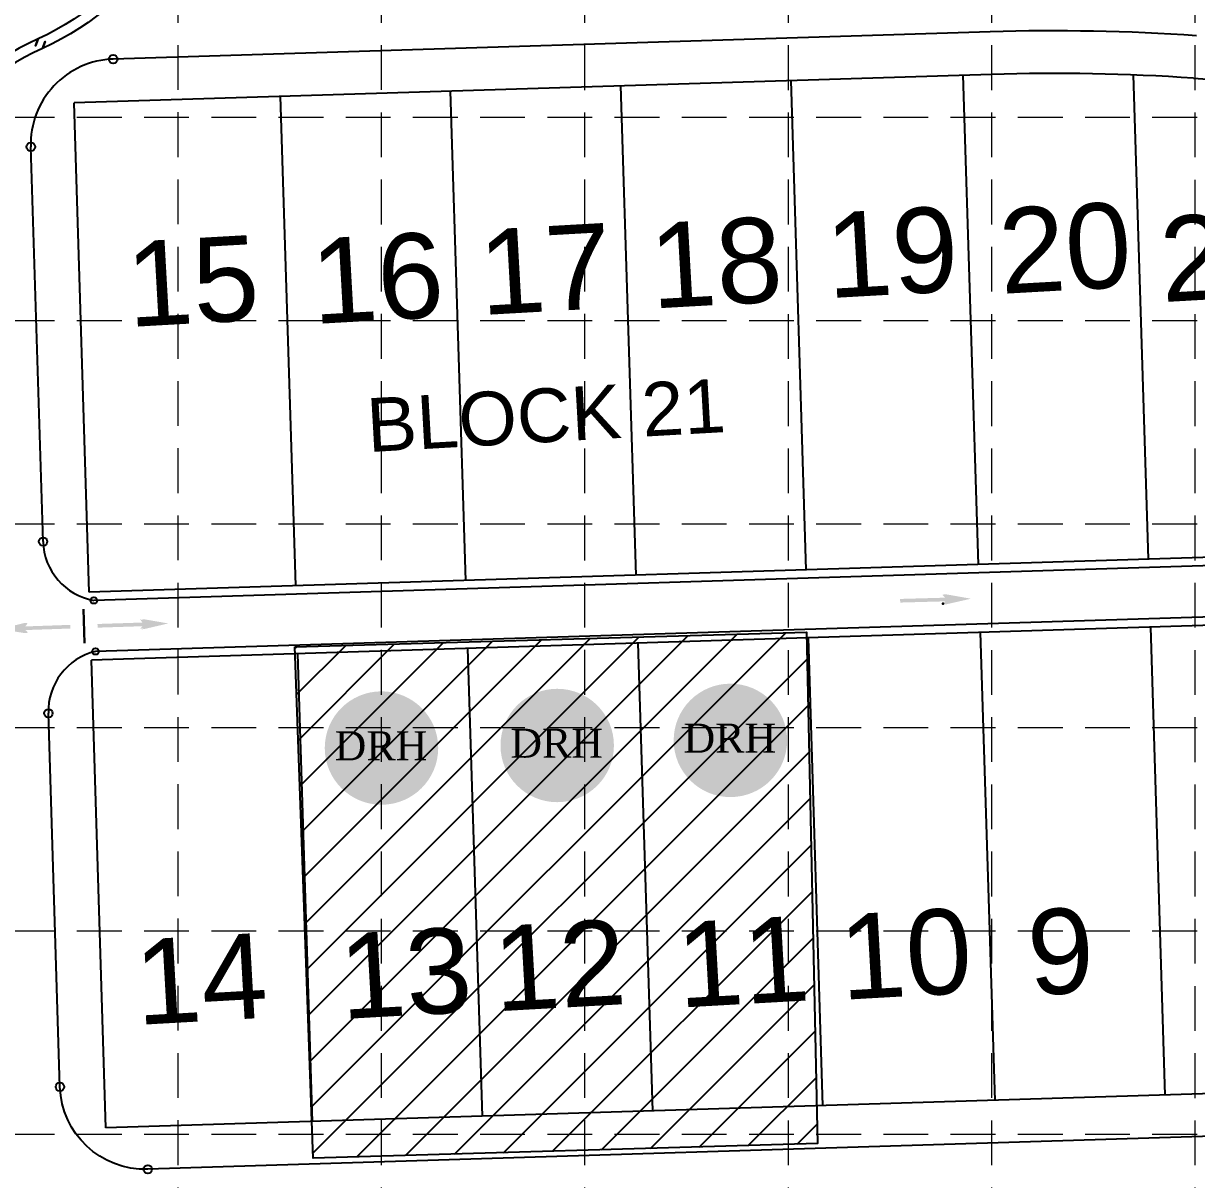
# Model space of a CAD drawing. Header units: feet. Extents: x 7707 to 9528, y 2602 to 5512.
# Drawn here: x 8583.2 to 8845, y 3593.2 to 3851.3 of the extents above; entities that cross this region are included whole.
import ezdxf
from ezdxf.enums import TextEntityAlignment as Align

# ---------------------------------------------------------------- set-up
doc = ezdxf.new("R2010")
doc.units = ezdxf.units.FT
doc.header["$LTSCALE"] = 0.4
doc.header["$MEASUREMENT"] = 0
doc.linetypes.add('HIDDEN', pattern=[0.375, 0.25, -0.125])
for name, color, linetype in [('1 LOT NUMBER', 7, 'Continuous'), ('BASE', 7, 'Continuous'), ('grid', 254, 'HIDDEN'), ('LEGEND', 7, 'Continuous'), ('LOT NUM', 7, 'Continuous'), ('LOTLINE', 7, 'Continuous'), ('PAVING', 7, 'Continuous'), ('ROW', 7, 'Continuous'), ('SODDED LOT', 2, 'Continuous'), ('STORM', 7, 'Continuous')]:
    doc.layers.add(name, color=color, linetype=linetype)
doc.styles.add('DRHorton', font='dutcheb.ttf')
doc.styles.get("Standard").update_dxf_attribs({"font": 'ARIAL.TTF'})

# ---------------------------------------------------------------- blocks, each defined once
blk = doc.blocks.new('DRHorton')
h = blk.add_hatch(color=1)
h.paths.add_polyline_path([(78.7, 25.78, 1), (40.43, 25.78, 1)])
h.paths.add_polyline_path([(42.33, 17.91), (76.5, 17.91), (76.5, 34.87), (42.33, 34.87)], flags=24)
at = {"layer": 'BASE', "color": 176, "style": 'DRHorton'}
blk.add_text('DRH', height=9.814, dxfattribs=at).set_placement((59.39, 21.64), align=Align.CENTER)

msp = doc.modelspace()

# ---------------------------------------------------------------- hatches: boundary and pattern name
at = {"layer": 'PAVING', "linetype": 'Continuous', "lineweight": 30}
h = msp.add_hatch(color=256, dxfattribs=at)
edge = h.paths.add_edge_path()
edge.add_line((8788.36, 3723.64), (8788.9, 3723.08))
edge.add_line((8788.9, 3723.08), (8778.85, 3722.8))
edge.add_line((8778.85, 3722.8), (8778.87, 3721.99))
edge.add_line((8778.87, 3721.99), (8788.92, 3722.26))
edge.add_line((8788.92, 3722.26), (8788.42, 3721.77))
edge.add_line((8788.42, 3721.77), (8788.42, 3721.77))
edge.add_ellipse((8788.93, 3721.74), major_axis=(-0.532, -0.014), ratio=0.285714, start_angle=342.8173, end_angle=484.7269)
edge.add_line((8789.24, 3721.62), (8789.24, 3721.62))
edge.add_line((8789.24, 3721.62), (8794.65, 3722.85))
edge.add_line((8794.65, 3722.85), (8789.18, 3723.82))
edge.add_line((8789.18, 3723.82), (8789.18, 3723.82))
edge.add_ellipse((8788.87, 3723.69), major_axis=(-0.532, -0.014), ratio=0.285714, start_angle=234.1685, end_angle=374.4967)
edge.add_line((8788.36, 3723.64), (8788.36, 3723.64))
edge.add_line((8788.36, 3723.64), (8788.36, 3723.64))
h = msp.add_hatch(color=256, dxfattribs=at)
edge = h.paths.add_edge_path()
edge.add_line((8609.3, 3716.22), (8609.79, 3716.71))
edge.add_line((8609.79, 3716.71), (8599.74, 3716.39))
edge.add_line((8599.74, 3716.39), (8599.72, 3717.21))
edge.add_line((8599.72, 3717.21), (8609.77, 3717.53))
edge.add_line((8609.77, 3717.53), (8609.23, 3718.09))
edge.add_line((8609.23, 3718.09), (8609.23, 3718.09))
edge.add_ellipse((8609.74, 3718.14), major_axis=(-0.532, -0.017), ratio=0.285714, start_angle=-125.8315, end_angle=14.4967, ccw=False)
edge.add_line((8610.05, 3718.28), (8610.05, 3718.27))
edge.add_line((8610.05, 3718.27), (8615.52, 3717.33))
edge.add_line((8615.52, 3717.33), (8610.11, 3716.07))
edge.add_line((8610.11, 3716.07), (8610.11, 3716.08))
edge.add_ellipse((8609.81, 3716.19), major_axis=(-0.532, -0.017), ratio=0.285714, start_angle=-17.1827, end_angle=124.7269, ccw=False)
edge.add_line((8609.3, 3716.22), (8609.3, 3716.22))
edge.add_line((8609.3, 3716.22), (8609.3, 3716.22))
edge.add_line((8609.3, 3716.22), (8609.3, 3716.22))
h = msp.add_hatch(color=256, dxfattribs=at)
edge = h.paths.add_edge_path()
edge.add_line((8584.15, 3715.39), (8583.62, 3715.85))
edge.add_line((8583.62, 3715.85), (8593.67, 3716.19))
edge.add_line((8593.67, 3716.19), (8593.64, 3717.01))
edge.add_line((8593.64, 3717.01), (8583.59, 3716.66))
edge.add_line((8583.59, 3716.66), (8584.09, 3717.26))
edge.add_line((8584.09, 3717.26), (8584.09, 3717.26))
edge.add_ellipse((8583.58, 3717.28), major_axis=(0.532, 0.018), ratio=0.285714, start_angle=345.5033, end_angle=485.8315)
edge.add_line((8583.26, 3717.39), (8583.26, 3717.39))
edge.add_line((8583.26, 3717.39), (8577.86, 3716.08))
edge.add_line((8577.86, 3716.08), (8583.34, 3715.19))
edge.add_line((8583.34, 3715.19), (8583.34, 3715.19))
edge.add_ellipse((8583.64, 3715.33), major_axis=(0.532, 0.018), ratio=0.285714, start_angle=235.2731, end_angle=377.1827)
edge.add_line((8584.15, 3715.39), (8584.15, 3715.39))
edge.add_line((8584.15, 3715.39), (8584.15, 3715.39))
edge.add_line((8584.15, 3715.39), (8584.15, 3715.39))
at = {"layer": 'SODDED LOT'}
h = msp.add_hatch(dxfattribs=at)
h.set_pattern_fill('ANSI31', color=256, scale=60, style=0)
edge = h.paths.add_edge_path()
edge.add_line((8511.59, 3563.26), (8499.51, 3556.67))
edge.add_line((8499.51, 3556.67), (8500.06, 3482.04))
edge.add_arc((8452.01, 3481.69), 48.05, -77.1096, 0.4214, ccw=False)
edge.add_line((8462.73, 3434.85), (8543.98, 3437.04))
edge.add_line((8543.98, 3437.04), (8557.16, 3438.14))
edge.add_line((8557.16, 3438.14), (8553.86, 3544.05))
edge.add_line((8553.86, 3544.05), (8547.27, 3558.87))
edge.add_line((8547.27, 3558.87), (8536.84, 3563.81))
edge.add_line((8536.84, 3563.81), (8511.59, 3563.26))
h.paths.add_polyline_path([(8440.77, 3561.61), (8445.71, 3447.47), (8457.24, 3448.56), (8471.51, 3456.25), (8486.34, 3474.36), (8486.89, 3510.58), (8486.34, 3554.48), (8479.75, 3561.61), (8462.18, 3561.61)])
h.paths.add_polyline_path([(8365.56, 3558.87), (8369.95, 3445.27), (8407.28, 3448.56), (8403.44, 3558.32)])
h.paths.add_polyline_path([(8253.02, 3554.48), (8255.22, 3440.33), (8330.43, 3443.63), (8326.03, 3557.77)])
h.paths.add_polyline_path([(8137.19, 3551.18), (8212.4, 3553.93), (8214.04, 3439.24), (8141.58, 3437.04)])
h.paths.add_polyline_path([(7991.16, 3556.67), (7980.18, 3545.15), (7980.18, 3467.22), (7992.26, 3447.47), (8007.63, 3435.39), (8035.08, 3433.2), (8102.6, 3435.39), (8100.4, 3549.54), (8057.04, 3548.44), (8021.9, 3551.73)])
h.paths.add_polyline_path([(8117.09, 3695.27), (8076.6, 3693.6), (8040.54, 3695.27), (8002.82, 3700.26), (7966.77, 3711.9), (7935.71, 3722.44), (7906.31, 3736.85), (7894.1, 3734.63), (7872.47, 3686.4), (7859.71, 3642.59), (7855.83, 3620.41), (7857.5, 3611.54), (7864.71, 3604.33), (7881.35, 3599.34), (8032.22, 3581.6), (8063.84, 3579.94), (8119.31, 3581.05)])
h.paths.add_polyline_path([(8381.66, 3717.54), (8306.56, 3714.74), (8284.7, 3712.5), (8262.85, 3704.66), (8238.19, 3697.37), (8231.46, 3698.49), (8233.7, 3584.21), (8385.58, 3589.25)])
h.paths.add_polyline_path([(8457.88, 3706.9), (8497.11, 3708.02), (8499.35, 3592.05), (8461.24, 3591.49)])
edge = h.paths.add_edge_path()
edge.add_line((8822.81, 3572.72), (8675.01, 3568.19))
edge.add_line((8675.01, 3568.19), (8664.25, 3560.26))
edge.add_line((8664.25, 3560.26), (8666.52, 3490.07))
edge.add_arc((8704.24, 3491.29), 37.74, 181.8483, 288.7143)
edge.add_line((8716.35, 3455.54), (8824.5, 3459.51))
edge.add_line((8824.5, 3459.51), (8822.81, 3572.72))
h.paths.add_polyline_path([(8643.77, 3712.11), (8757.98, 3715.37), (8760.43, 3601.2), (8647.85, 3597.94)])
h.paths.add_polyline_path([(8911.36, 3721.08), (9023.13, 3721.9), (9030.47, 3610.99), (8913.81, 3605.28)])
h.paths.add_polyline_path([(9045.16, 3997.54), (9096.55, 4005.7), (9109.61, 3897.23), (9058.21, 3886.63)])
h.paths.add_polyline_path([(8295.91, 4788.16), (8286.08, 4739.04), (8183.18, 4747.71), (8181.45, 4785.85), (8182.6, 4797.41)])
h.paths.add_polyline_path([(8909.11, 4064.13), (8916.7, 4182.07), (8813.32, 4189.08), (8805.14, 4072.31)])
h.paths.add_polyline_path([(9113.56, 4311.82), (9150.81, 4309.33), (9141.71, 4195.14), (9104.87, 4197.63)])
h.paths.add_polyline_path([(8960.42, 4322.57), (8998.91, 4320.09), (8991.46, 4205.9), (8953.39, 4208.38)])
h.paths.add_polyline_path([(8779.95, 4454.8), (8856.88, 4449.17), (8848.43, 4343.2), (8772.91, 4348.83)])
h.paths.add_polyline_path([(9083.68, 4442.56), (9121.9, 4439.9), (9114.26, 4324.61), (9075.37, 4327.27)])
h.paths.add_polyline_path([(8960.02, 4655.59), (8846.29, 4664.29), (8837.86, 4560.36), (8952.61, 4551.33)])
h.paths.add_polyline_path([(9105.68, 4641.39), (8991.09, 4670.52), (8985.16, 4604.85), (9099.26, 4594.97), (9101.73, 4630.52)])
h.paths.add_polyline_path([(8767.15, 4885.33), (8781.98, 4913.5), (8800.52, 4929.07), (8818.32, 4957.24), (8906.58, 4904.6), (8885.07, 4872.72), (8868.02, 4837.88), (8856.89, 4805.26), (8750.09, 4844.55)])
h.paths.add_polyline_path([(8093.95, 4378.38), (8129.7, 4350.01), (8197.52, 4443.59), (8171.35, 4466.43)])
h.paths.add_polyline_path([(7911.82, 4363.19), (8000.02, 4434.8), (8034.36, 4395.45), (8071.65, 4360.24), (7994.4, 4270.58), (7947.34, 4315.85)])
h.paths.add_polyline_path([(8029, 4444.44), (8118.82, 4516.82), (8094.45, 4553.71), (8081.91, 4555.8), (7999.75, 4508.47), (7996.97, 4490.37)])
h.paths.add_polyline_path([(8300.44, 4842.92), (8186.6, 4850.53), (8182.79, 4798.3), (8296.98, 4791.03)])
h.paths.add_polyline_path([(8201.65, 5015.05), (8316.59, 4996.9), (8302.44, 4895.45), (8190.1, 4904.95)])
h.paths.add_polyline_path([(8154.45, 4824.02), (8038.86, 4829.3), (8039.13, 4768.47), (8151.95, 4772.91)])
h.paths.add_polyline_path([(8162.03, 4929.26), (8048.42, 4937.79), (8043.03, 4884.82), (8157.54, 4875.84)])
h.paths.add_polyline_path([(8196.8, 5133.79), (8086.06, 5164.33), (8073.34, 5109.3), (8184.71, 5083.22)])

# ---------------------------------------------------------------- linework, layer by layer
at = {"layer": 'grid', "color": 252, "linetype": 'HIDDEN', "lineweight": 0, "ltscale": 100}
for p, q in [((8617.72, 2831.43), (8617.72, 5464.7)), ((8663.12, 2831.42), (8663.12, 5464.7)), ((8708.52, 2831.41), (8708.52, 5464.7)), ((8753.92, 2831.4), (8753.92, 5464.7)), ((8799.32, 2831.4), (8799.32, 5464.7)), ((8844.71, 2831.39), (8844.71, 5464.7)), ((7755.13, 3830.33), (9480.3, 3830.33)), ((7755.13, 3784.93), (9480.3, 3784.93)), ((7755.13, 3739.53), (9480.3, 3739.53)), ((7755.13, 3694.13), (9480.3, 3694.13)), ((7755.13, 3648.73), (9480.3, 3648.73)), ((7755.13, 3603.33), (9480.3, 3603.33))]:
    msp.add_line(p, q, dxfattribs=at)
at = {"layer": 'LOTLINE'}
for p, q in [((8757.9, 3729.31), (8754.51, 3838.51)), ((8796.32, 3730.51), (8792.93, 3839.7)), ((8834.3, 3731.69), (8830.95, 3839.77)), ((8681.94, 3726.95), (8678.54, 3836.15)), ((8719.92, 3728.13), (8716.53, 3837.33)), ((8643.95, 3725.77), (8640.56, 3834.97)), ((8800.04, 3610.86), (8796.8, 3715.31)), ((8838.02, 3612.04), (8834.78, 3716.49)), ((8723.63, 3608.49), (8720.39, 3712.94)), ((8761.62, 3609.67), (8758.37, 3714.12)), ((8647.67, 3606.13), (8644.43, 3710.58)), ((8685.65, 3607.31), (8682.41, 3711.76))]:
    msp.add_line(p, q, dxfattribs=at)
at = {"layer": 'PAVING'}
for p, q in [((8798.94, 3849.39), (8603.23, 3843.31)), ((8587.57, 3735.6), (8584.83, 3823.73)), ((8976.03, 3734.19), (8598.91, 3722.47)), ((8976.38, 3722.79), (8599.26, 3711.08)), ((8591.35, 3613.89), (8588.76, 3697.27)), ((8979.98, 3606.95), (8610.93, 3595.48))]:
    msp.add_line(p, q, dxfattribs=at)
at = {"layer": 'PAVING', "linetype": 'Continuous', "lineweight": 30}
msp.add_line((8596.59, 3720.5), (8596.8, 3712.9), dxfattribs=at)
at = {"layer": 'PAVING'}
for centre, radius in [((8603.23, 3843.31), 0.95), ((8584.83, 3823.73), 0.95), ((8587.57, 3735.6), 0.95), ((8598.91, 3722.47), 0.713), ((8599.26, 3711.08), 0.713), ((8588.76, 3697.27), 0.95), ((8591.35, 3613.89), 0.95), ((8610.93, 3595.48), 0.95)]:
    msp.add_circle(centre, radius, dxfattribs=at)
for centre, radius, start, end in [((8813.25, 3388.87), 460.75, 86.0473, 91.7793), ((8603.82, 3824.32), 19, 91.7793, 181.7793), ((8601.34, 3736.03), 13.78, 181.78, 259.8387), ((8602.53, 3697.7), 13.78, 103.7198, 181.7793)]:
    msp.add_arc(centre, radius, start, end, dxfattribs=at)
at = {"layer": 'PAVING', "extrusion": (0, 0, -1)}
msp.add_arc((-8610.34, 3614.48), 19, 268.2208, 358.2207, dxfattribs=at)
at = {"layer": 'PAVING', "linetype": 'Continuous', "lineweight": 30}
msp.add_point((8788.42, 3721.77), dxfattribs=at)
at = {"layer": 'ROW'}
for p, q in [((8799.23, 3839.9), (8594.51, 3833.54)), ((8597.9, 3724.34), (8594.51, 3833.54)), ((8975.97, 3736.09), (8597.9, 3724.34)), ((8976.44, 3720.89), (8598.37, 3709.15)), ((8601.62, 3604.7), (8598.37, 3709.15)), ((8979.69, 3616.44), (8601.62, 3604.7))]:
    msp.add_line(p, q, dxfattribs=at)
for centre, radius, start, end in [((8813.25, 3388.87), 451.25, 86.0473, 91.7793), ((8878.73, 4336.61), 498.75, 266.0473, 271.7793)]:
    msp.add_arc(centre, radius, start, end, dxfattribs=at)
at = {"layer": 'SODDED LOT'}
msp.add_lwpolyline([(8643.77, 3712.11), (8757.98, 3715.37), (8760.43, 3601.2), (8647.85, 3597.94)], close=True, dxfattribs=at)
at = {"layer": 'STORM', "color": 5, "flags": 128}
for points in [[(8618.76, 4008.27), (8621.97, 3904.88), (8621.97, 3904.88, -0.302729), (8586.47, 3847.85), (8586.47, 3847.85), (8585.87, 3846.29), (8585.87, 3846.29), (8586.47, 3847.85), (8586.47, 3847.85, 0.302729), (8549.57, 3788.59), (8551.62, 3722.47)], [(8621.14, 4008.34), (8624.35, 3904.96), (8624.35, 3904.96, -0.302729), (8587.45, 3845.69), (8587.45, 3845.69), (8588.05, 3847.25), (8588.05, 3847.25), (8587.45, 3845.69), (8587.45, 3845.69, 0.302729), (8551.94, 3788.66), (8554.09, 3719.56)]]:
    msp.add_lwpolyline(points, format="xyb", dxfattribs=at)

# ---------------------------------------------------------------- block references
at = {"layer": 'LEGEND', "xscale": 0.6614999999960673, "yscale": 0.6614999999962947, "zscale": 0.6614999999961506}
for p in [(8623.7, 3672.46), (8662.92, 3673.03), (8701.57, 3674.17)]:
    msp.add_blockref('DRHorton', p, dxfattribs=at)

# ---------------------------------------------------------------- texts
at = {"layer": '1 LOT NUMBER'}
for s, p in [('19', (8762.29, 3799.42)), ('20', (8800.91, 3800.38)), ('21', (8836.84, 3798.54)), ('17', (8684.89, 3795.65)), ('18', (8723, 3797.1)), ('16', (8647.41, 3793.65)), ('15', (8606.2, 3792.98)), ('10', (8765.33, 3642.78)), ('9', (8807.31, 3643.75)), ('13', (8653.71, 3638.49)), ('12', (8688.08, 3640.21)), ('11', (8729.03, 3641.04)), ('14', (8608.08, 3637.18))]:
    msp.add_text(s, height=19, rotation=3.22, dxfattribs=at).set_placement(p, align=Align.MIDDLE_LEFT)
at = {"layer": 'LOT NUM', "color": 7}
msp.add_text('BLOCK 21', height=12, rotation=3.22, dxfattribs=at).set_placement((8659.81, 3761.56), align=Align.MIDDLE_LEFT)

doc.saveas('drawing.dxf')
